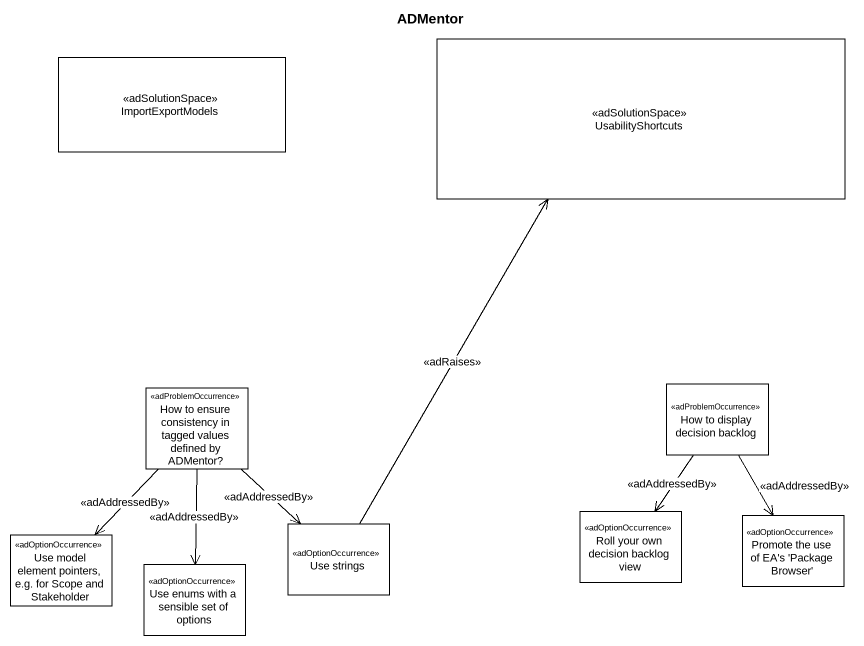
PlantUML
@startuml
title ADMentor
hide empty description
state UsabilityShortcuts <<adSolutionSpace>>
state ImportExportModels <<adSolutionSpace>>
state "How to ensure consistency in tagged values defined by ADMentor?" as How_to_ensure_consistency <<adProblemOccurrence>>
state "How to display decision backlog" as How_to_display_decision <<adProblemOccurrence>>
state "Use model element pointers, e.g. for Scope and Stakeholder" as Use_model_element_pointers <<adOptionOccurrence>>
state "Use strings" as Use_strings <<adOptionOccurrence>>
state "Roll your own decision backlog view" as Roll_your_own_decision <<adOptionOccurrence>>
state "Promote the use of EA's 'Package Browser'" as Promote_the_use_of_EA_s <<adOptionOccurrence>>
state "Use enums with a sensible set of options" as Use_enums_with_a_sensible <<adOptionOccurrence>>
How_to_ensure_consistency --> Use_model_element_pointers : <<adAddressedBy>>
How_to_ensure_consistency --> Use_strings : <<adAddressedBy>>
How_to_ensure_consistency --> Use_enums_with_a_sensible : <<adAddressedBy>>
How_to_display_decision --> Roll_your_own_decision : <<adAddressedBy>>
How_to_display_decision --> Promote_the_use_of_EA_s : <<adAddressedBy>>
Use_strings -up-> UsabilityShortcuts : <<adRaises>>
@enduml
